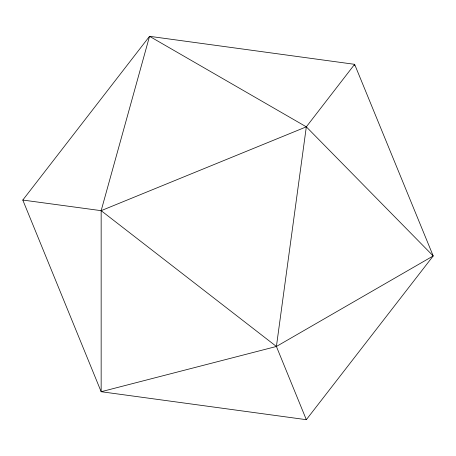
<?xml version="1.0" encoding="UTF-8"?>
<svg xmlns="http://www.w3.org/2000/svg" width="456" height="456" viewBox="0 0 456 456"><rect width="100%" height="100%" fill="white"/><g stroke="black" fill="none" stroke-linecap="round" stroke-linejoin="round"><path stroke-width="0.68" d="M306.324 419.685L276.41 346.469L306.324 126.836L354.625 64.33L149.534 36.315L22.8 200.053L101.158 391.715L306.324 419.685L433.2 255.947L354.625 64.33L354.625 65.755M276.41 346.469L101.158 210.666L149.534 36.315L306.324 126.836L433.2 255.947L276.41 346.469L101.158 391.715L101.158 210.666L306.324 126.836M22.8 200.053L101.158 210.666"/></g></svg>
